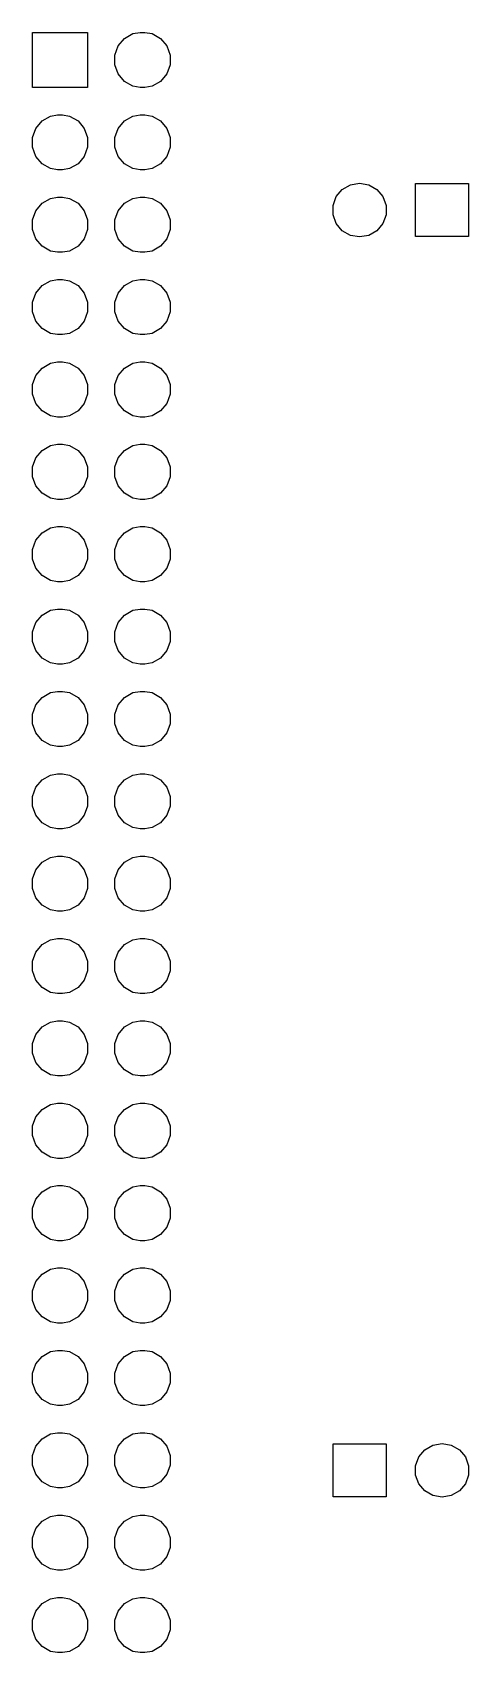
# Model space of a CAD drawing. Extents: x 101.4 to 152.4, y -92.5 to -42.5.
# Drawn here: x 101.38 to 114.82, y -92.48 to -42.52 of the extents above.
import ezdxf

# ---------------------------------------------------------------- set-up
doc = ezdxf.new("R2010")
doc.units = 0
doc.header["$MEASUREMENT"] = 0
doc.layers.add('BLACK', color=7, linetype='CONTINUOUS')

msp = doc.modelspace()

# ---------------------------------------------------------------- linework, layer by layer
at = {"layer": 'BLACK', "linetype": 'CONTINUOUS'}
for p, q in [((101.38, -44.22), (101.38, -42.52)), ((101.38, -42.52), (103.08, -42.52)), ((103.08, -42.52), (103.08, -44.22)), ((103.92, -43.2201), (104.023, -42.9384)), ((104.023, -42.9384), (104.215, -42.7088)), ((104.215, -42.7088), (104.475, -42.5589)), ((104.475, -42.5589), (104.696, -42.52)), ((104.696, -42.52), (104.844, -42.52)), ((104.844, -42.52), (105.065, -42.5589)), ((105.065, -42.5589), (105.325, -42.7088)), ((105.325, -42.7088), (105.517, -42.9384)), ((105.517, -42.9384), (105.62, -43.2201)), ((103.92, -43.5199), (103.92, -43.2201)), ((105.62, -43.2201), (105.62, -43.5199)), ((104.023, -43.8016), (103.92, -43.5199)), ((104.215, -44.0312), (104.023, -43.8016)), ((105.517, -43.8016), (105.325, -44.0312)), ((105.62, -43.5199), (105.517, -43.8016)), ((103.08, -44.22), (101.38, -44.22)), ((104.475, -44.1811), (104.215, -44.0312)), ((104.696, -44.22), (104.475, -44.1811)), ((104.844, -44.22), (104.696, -44.22)), ((105.065, -44.1811), (104.844, -44.22)), ((105.325, -44.0312), (105.065, -44.1811)), ((101.483, -45.4784), (101.675, -45.2488)), ((101.675, -45.2488), (101.935, -45.0989)), ((101.935, -45.0989), (102.156, -45.06)), ((102.156, -45.06), (102.304, -45.06)), ((102.304, -45.06), (102.525, -45.0989)), ((102.525, -45.0989), (102.785, -45.2488)), ((102.785, -45.2488), (102.977, -45.4784)), ((104.023, -45.4784), (104.215, -45.2488)), ((104.215, -45.2488), (104.475, -45.0989)), ((104.475, -45.0989), (104.696, -45.06)), ((104.696, -45.06), (104.844, -45.06)), ((104.844, -45.06), (105.065, -45.0989)), ((105.065, -45.0989), (105.325, -45.2488)), ((105.325, -45.2488), (105.517, -45.4784)), ((101.38, -45.7601), (101.483, -45.4784)), ((101.38, -46.0599), (101.38, -45.7601)), ((102.977, -45.4784), (103.08, -45.7601)), ((103.08, -45.7601), (103.08, -46.0599)), ((103.92, -45.7601), (104.023, -45.4784)), ((103.92, -46.0599), (103.92, -45.7601)), ((105.517, -45.4784), (105.62, -45.7601)), ((105.62, -45.7601), (105.62, -46.0599)), ((101.483, -46.3416), (101.38, -46.0599)), ((101.675, -46.5712), (101.483, -46.3416)), ((102.977, -46.3416), (102.785, -46.5712)), ((103.08, -46.0599), (102.977, -46.3416)), ((104.023, -46.3416), (103.92, -46.0599)), ((104.215, -46.5712), (104.023, -46.3416)), ((105.517, -46.3416), (105.325, -46.5712)), ((105.62, -46.0599), (105.517, -46.3416)), ((101.935, -46.7211), (101.675, -46.5712)), ((102.156, -46.76), (101.935, -46.7211)), ((102.304, -46.76), (102.156, -46.76)), ((102.525, -46.7211), (102.304, -46.76)), ((102.785, -46.5712), (102.525, -46.7211)), ((104.475, -46.7211), (104.215, -46.5712)), ((104.696, -46.76), (104.475, -46.7211)), ((104.844, -46.76), (104.696, -46.76)), ((105.065, -46.7211), (104.844, -46.76)), ((105.325, -46.5712), (105.065, -46.7211)), ((110.741, -47.5833), (110.926, -47.3625)), ((110.926, -47.3625), (111.176, -47.2183)), ((111.176, -47.2183), (111.46, -47.1683)), ((111.46, -47.1683), (111.744, -47.2183)), ((111.744, -47.2183), (111.994, -47.3625)), ((111.994, -47.3625), (112.179, -47.5833)), ((113.182, -48.8159), (113.182, -47.1809)), ((113.182, -47.1809), (114.817, -47.1809)), ((114.817, -47.1809), (114.817, -48.8159)), ((101.483, -48.0184), (101.675, -47.7888)), ((101.675, -47.7888), (101.935, -47.6389)), ((101.935, -47.6389), (102.156, -47.6)), ((102.156, -47.6), (102.304, -47.6)), ((102.304, -47.6), (102.525, -47.6389)), ((102.525, -47.6389), (102.785, -47.7888)), ((102.785, -47.7888), (102.977, -48.0184)), ((104.023, -48.0184), (104.215, -47.7888)), ((104.215, -47.7888), (104.475, -47.6389)), ((104.475, -47.6389), (104.696, -47.6)), ((104.696, -47.6), (104.844, -47.6)), ((104.844, -47.6), (105.065, -47.6389)), ((105.065, -47.6389), (105.325, -47.7888)), ((105.325, -47.7888), (105.517, -48.0184)), ((110.642, -47.8542), (110.741, -47.5833)), ((110.642, -48.1425), (110.642, -47.8542)), ((112.179, -47.5833), (112.277, -47.8542)), ((112.277, -47.8542), (112.277, -48.1425)), ((101.38, -48.3001), (101.483, -48.0184)), ((101.38, -48.5999), (101.38, -48.3001)), ((102.977, -48.0184), (103.08, -48.3001)), ((103.08, -48.3001), (103.08, -48.5999)), ((103.92, -48.3001), (104.023, -48.0184)), ((103.92, -48.5999), (103.92, -48.3001)), ((105.517, -48.0184), (105.62, -48.3001)), ((105.62, -48.3001), (105.62, -48.5999)), ((110.741, -48.4134), (110.642, -48.1425)), ((110.926, -48.6343), (110.741, -48.4134)), ((112.179, -48.4134), (111.994, -48.6343)), ((112.277, -48.1425), (112.179, -48.4134)), ((101.483, -48.8816), (101.38, -48.5999)), ((101.675, -49.1112), (101.483, -48.8816)), ((102.977, -48.8816), (102.785, -49.1112)), ((103.08, -48.5999), (102.977, -48.8816)), ((104.023, -48.8816), (103.92, -48.5999)), ((104.215, -49.1112), (104.023, -48.8816)), ((105.517, -48.8816), (105.325, -49.1112)), ((105.62, -48.5999), (105.517, -48.8816)), ((111.176, -48.7784), (110.926, -48.6343)), ((111.46, -48.8285), (111.176, -48.7784)), ((111.744, -48.7784), (111.46, -48.8285)), ((111.994, -48.6343), (111.744, -48.7784)), ((114.817, -48.8159), (113.182, -48.8159)), ((101.935, -49.2611), (101.675, -49.1112)), ((102.156, -49.3), (101.935, -49.2611)), ((102.304, -49.3), (102.156, -49.3)), ((102.525, -49.2611), (102.304, -49.3)), ((102.785, -49.1112), (102.525, -49.2611)), ((104.475, -49.2611), (104.215, -49.1112)), ((104.696, -49.3), (104.475, -49.2611)), ((104.844, -49.3), (104.696, -49.3)), ((105.065, -49.2611), (104.844, -49.3)), ((105.325, -49.1112), (105.065, -49.2611)), ((101.483, -50.5584), (101.675, -50.3288)), ((101.675, -50.3288), (101.935, -50.1789)), ((101.935, -50.1789), (102.156, -50.14)), ((102.156, -50.14), (102.304, -50.14)), ((102.304, -50.14), (102.525, -50.1789)), ((102.525, -50.1789), (102.785, -50.3288)), ((102.785, -50.3288), (102.977, -50.5584)), ((104.023, -50.5584), (104.215, -50.3288)), ((104.215, -50.3288), (104.475, -50.1789)), ((104.475, -50.1789), (104.696, -50.14)), ((104.696, -50.14), (104.844, -50.14)), ((104.844, -50.14), (105.065, -50.1789)), ((105.065, -50.1789), (105.325, -50.3288)), ((105.325, -50.3288), (105.517, -50.5584)), ((101.38, -50.8401), (101.483, -50.5584)), ((101.38, -51.1399), (101.38, -50.8401)), ((102.977, -50.5584), (103.08, -50.8401)), ((103.08, -50.8401), (103.08, -51.1399)), ((103.92, -50.8401), (104.023, -50.5584)), ((103.92, -51.1399), (103.92, -50.8401)), ((105.517, -50.5584), (105.62, -50.8401)), ((105.62, -50.8401), (105.62, -51.1399)), ((101.483, -51.4216), (101.38, -51.1399)), ((101.675, -51.6512), (101.483, -51.4216)), ((102.977, -51.4216), (102.785, -51.6512)), ((103.08, -51.1399), (102.977, -51.4216)), ((104.023, -51.4216), (103.92, -51.1399)), ((104.215, -51.6512), (104.023, -51.4216)), ((105.517, -51.4216), (105.325, -51.6512)), ((105.62, -51.1399), (105.517, -51.4216)), ((101.935, -51.8011), (101.675, -51.6512)), ((102.156, -51.84), (101.935, -51.8011)), ((102.304, -51.84), (102.156, -51.84)), ((102.525, -51.8011), (102.304, -51.84)), ((102.785, -51.6512), (102.525, -51.8011)), ((104.475, -51.8011), (104.215, -51.6512)), ((104.696, -51.84), (104.475, -51.8011)), ((104.844, -51.84), (104.696, -51.84)), ((105.065, -51.8011), (104.844, -51.84)), ((105.325, -51.6512), (105.065, -51.8011)), ((101.483, -53.0984), (101.675, -52.8688)), ((101.675, -52.8688), (101.935, -52.7189)), ((101.935, -52.7189), (102.156, -52.68)), ((102.156, -52.68), (102.304, -52.68)), ((102.304, -52.68), (102.525, -52.7189)), ((102.525, -52.7189), (102.785, -52.8688)), ((102.785, -52.8688), (102.977, -53.0984)), ((104.023, -53.0984), (104.215, -52.8688)), ((104.215, -52.8688), (104.475, -52.7189)), ((104.475, -52.7189), (104.696, -52.68)), ((104.696, -52.68), (104.844, -52.68)), ((104.844, -52.68), (105.065, -52.7189)), ((105.065, -52.7189), (105.325, -52.8688)), ((105.325, -52.8688), (105.517, -53.0984)), ((101.38, -53.3801), (101.483, -53.0984)), ((101.38, -53.6799), (101.38, -53.3801)), ((102.977, -53.0984), (103.08, -53.3801)), ((103.08, -53.3801), (103.08, -53.6799)), ((103.92, -53.3801), (104.023, -53.0984)), ((103.92, -53.6799), (103.92, -53.3801)), ((105.517, -53.0984), (105.62, -53.3801)), ((105.62, -53.3801), (105.62, -53.6799)), ((101.483, -53.9616), (101.38, -53.6799)), ((103.08, -53.6799), (102.977, -53.9616)), ((104.023, -53.9616), (103.92, -53.6799)), ((105.62, -53.6799), (105.517, -53.9616)), ((101.675, -54.1912), (101.483, -53.9616)), ((101.935, -54.3411), (101.675, -54.1912)), ((102.156, -54.38), (101.935, -54.3411)), ((102.304, -54.38), (102.156, -54.38)), ((102.525, -54.3411), (102.304, -54.38)), ((102.785, -54.1912), (102.525, -54.3411)), ((102.977, -53.9616), (102.785, -54.1912)), ((104.215, -54.1912), (104.023, -53.9616)), ((104.475, -54.3411), (104.215, -54.1912)), ((104.696, -54.38), (104.475, -54.3411)), ((104.844, -54.38), (104.696, -54.38)), ((105.065, -54.3411), (104.844, -54.38)), ((105.325, -54.1912), (105.065, -54.3411)), ((105.517, -53.9616), (105.325, -54.1912)), ((101.483, -55.6384), (101.675, -55.4088)), ((101.675, -55.4088), (101.935, -55.2589)), ((101.935, -55.2589), (102.156, -55.22)), ((102.156, -55.22), (102.304, -55.22)), ((102.304, -55.22), (102.525, -55.2589)), ((102.525, -55.2589), (102.785, -55.4088)), ((102.785, -55.4088), (102.977, -55.6384)), ((104.023, -55.6384), (104.215, -55.4088)), ((104.215, -55.4088), (104.475, -55.2589)), ((104.475, -55.2589), (104.696, -55.22)), ((104.696, -55.22), (104.844, -55.22)), ((104.844, -55.22), (105.065, -55.2589)), ((105.065, -55.2589), (105.325, -55.4088)), ((105.325, -55.4088), (105.517, -55.6384)), ((101.38, -55.9201), (101.483, -55.6384)), ((101.38, -56.2199), (101.38, -55.9201)), ((102.977, -55.6384), (103.08, -55.9201)), ((103.08, -55.9201), (103.08, -56.2199)), ((103.92, -55.9201), (104.023, -55.6384)), ((103.92, -56.2199), (103.92, -55.9201)), ((105.517, -55.6384), (105.62, -55.9201)), ((105.62, -55.9201), (105.62, -56.2199)), ((101.483, -56.5016), (101.38, -56.2199)), ((103.08, -56.2199), (102.977, -56.5016)), ((104.023, -56.5016), (103.92, -56.2199)), ((105.62, -56.2199), (105.517, -56.5016)), ((101.675, -56.7312), (101.483, -56.5016)), ((101.935, -56.8811), (101.675, -56.7312)), ((102.156, -56.92), (101.935, -56.8811)), ((102.304, -56.92), (102.156, -56.92)), ((102.525, -56.8811), (102.304, -56.92)), ((102.785, -56.7312), (102.525, -56.8811)), ((102.977, -56.5016), (102.785, -56.7312)), ((104.215, -56.7312), (104.023, -56.5016)), ((104.475, -56.8811), (104.215, -56.7312)), ((104.696, -56.92), (104.475, -56.8811)), ((104.844, -56.92), (104.696, -56.92)), ((105.065, -56.8811), (104.844, -56.92)), ((105.325, -56.7312), (105.065, -56.8811)), ((105.517, -56.5016), (105.325, -56.7312)), ((101.483, -58.1784), (101.675, -57.9488)), ((101.675, -57.9488), (101.935, -57.7989)), ((101.935, -57.7989), (102.156, -57.76)), ((102.156, -57.76), (102.304, -57.76)), ((102.304, -57.76), (102.525, -57.7989)), ((102.525, -57.7989), (102.785, -57.9488)), ((102.785, -57.9488), (102.977, -58.1784)), ((104.023, -58.1784), (104.215, -57.9488)), ((104.215, -57.9488), (104.475, -57.7989)), ((104.475, -57.7989), (104.696, -57.76)), ((104.696, -57.76), (104.844, -57.76)), ((104.844, -57.76), (105.065, -57.7989)), ((105.065, -57.7989), (105.325, -57.9488)), ((105.325, -57.9488), (105.517, -58.1784)), ((101.38, -58.4601), (101.483, -58.1784)), ((102.977, -58.1784), (103.08, -58.4601)), ((103.92, -58.4601), (104.023, -58.1784)), ((105.517, -58.1784), (105.62, -58.4601)), ((101.38, -58.7599), (101.38, -58.4601)), ((101.483, -59.0416), (101.38, -58.7599)), ((103.08, -58.7599), (102.977, -59.0416)), ((103.08, -58.4601), (103.08, -58.7599)), ((103.92, -58.7599), (103.92, -58.4601)), ((104.023, -59.0416), (103.92, -58.7599)), ((105.62, -58.7599), (105.517, -59.0416)), ((105.62, -58.4601), (105.62, -58.7599)), ((101.675, -59.2712), (101.483, -59.0416)), ((101.935, -59.4211), (101.675, -59.2712)), ((102.156, -59.46), (101.935, -59.4211)), ((102.525, -59.4211), (102.304, -59.46)), ((102.785, -59.2712), (102.525, -59.4211)), ((102.977, -59.0416), (102.785, -59.2712)), ((104.215, -59.2712), (104.023, -59.0416)), ((104.475, -59.4211), (104.215, -59.2712)), ((104.696, -59.46), (104.475, -59.4211)), ((105.065, -59.4211), (104.844, -59.46)), ((105.325, -59.2712), (105.065, -59.4211)), ((105.517, -59.0416), (105.325, -59.2712)), ((102.304, -59.46), (102.156, -59.46)), ((104.844, -59.46), (104.696, -59.46)), ((101.675, -60.4888), (101.935, -60.3389)), ((101.935, -60.3389), (102.156, -60.3)), ((102.156, -60.3), (102.304, -60.3)), ((102.304, -60.3), (102.525, -60.3389)), ((102.525, -60.3389), (102.785, -60.4888)), ((104.215, -60.4888), (104.475, -60.3389)), ((104.475, -60.3389), (104.696, -60.3)), ((104.696, -60.3), (104.844, -60.3)), ((104.844, -60.3), (105.065, -60.3389)), ((105.065, -60.3389), (105.325, -60.4888)), ((101.38, -61.0001), (101.483, -60.7184)), ((101.483, -60.7184), (101.675, -60.4888)), ((102.785, -60.4888), (102.977, -60.7184)), ((102.977, -60.7184), (103.08, -61.0001)), ((103.92, -61.0001), (104.023, -60.7184)), ((104.023, -60.7184), (104.215, -60.4888)), ((105.325, -60.4888), (105.517, -60.7184)), ((105.517, -60.7184), (105.62, -61.0001)), ((101.38, -61.2999), (101.38, -61.0001)), ((101.483, -61.5816), (101.38, -61.2999)), ((103.08, -61.2999), (102.977, -61.5816)), ((103.08, -61.0001), (103.08, -61.2999)), ((103.92, -61.2999), (103.92, -61.0001)), ((104.023, -61.5816), (103.92, -61.2999)), ((105.62, -61.2999), (105.517, -61.5816)), ((105.62, -61.0001), (105.62, -61.2999)), ((101.675, -61.8112), (101.483, -61.5816)), ((101.935, -61.9611), (101.675, -61.8112)), ((102.785, -61.8112), (102.525, -61.9611)), ((102.977, -61.5816), (102.785, -61.8112)), ((104.215, -61.8112), (104.023, -61.5816)), ((104.475, -61.9611), (104.215, -61.8112)), ((105.325, -61.8112), (105.065, -61.9611)), ((105.517, -61.5816), (105.325, -61.8112)), ((102.156, -62), (101.935, -61.9611)), ((102.304, -62), (102.156, -62)), ((102.525, -61.9611), (102.304, -62)), ((104.696, -62), (104.475, -61.9611)), ((104.844, -62), (104.696, -62)), ((105.065, -61.9611), (104.844, -62)), ((101.675, -63.0288), (101.935, -62.8789)), ((101.935, -62.8789), (102.156, -62.84)), ((102.156, -62.84), (102.304, -62.84)), ((102.304, -62.84), (102.525, -62.8789)), ((102.525, -62.8789), (102.785, -63.0288)), ((104.215, -63.0288), (104.475, -62.8789)), ((104.475, -62.8789), (104.696, -62.84)), ((104.696, -62.84), (104.844, -62.84)), ((104.844, -62.84), (105.065, -62.8789)), ((105.065, -62.8789), (105.325, -63.0288)), ((101.38, -63.5401), (101.483, -63.2584)), ((101.483, -63.2584), (101.675, -63.0288)), ((102.785, -63.0288), (102.977, -63.2584)), ((102.977, -63.2584), (103.08, -63.5401)), ((103.92, -63.5401), (104.023, -63.2584)), ((104.023, -63.2584), (104.215, -63.0288)), ((105.325, -63.0288), (105.517, -63.2584)), ((105.517, -63.2584), (105.62, -63.5401)), ((101.38, -63.8399), (101.38, -63.5401)), ((101.483, -64.1216), (101.38, -63.8399)), ((103.08, -63.8399), (102.977, -64.1216)), ((103.08, -63.5401), (103.08, -63.8399)), ((103.92, -63.8399), (103.92, -63.5401)), ((104.023, -64.1216), (103.92, -63.8399)), ((105.62, -63.8399), (105.517, -64.1216)), ((105.62, -63.5401), (105.62, -63.8399)), ((101.675, -64.3512), (101.483, -64.1216)), ((101.935, -64.5011), (101.675, -64.3512)), ((102.785, -64.3512), (102.525, -64.5011)), ((102.977, -64.1216), (102.785, -64.3512)), ((104.215, -64.3512), (104.023, -64.1216)), ((104.475, -64.5011), (104.215, -64.3512)), ((105.325, -64.3512), (105.065, -64.5011)), ((105.517, -64.1216), (105.325, -64.3512)), ((102.156, -64.54), (101.935, -64.5011)), ((102.304, -64.54), (102.156, -64.54)), ((102.525, -64.5011), (102.304, -64.54)), ((104.696, -64.54), (104.475, -64.5011)), ((104.844, -64.54), (104.696, -64.54)), ((105.065, -64.5011), (104.844, -64.54)), ((101.675, -65.5688), (101.935, -65.4189)), ((101.935, -65.4189), (102.156, -65.38)), ((102.156, -65.38), (102.304, -65.38)), ((102.304, -65.38), (102.525, -65.4189)), ((102.525, -65.4189), (102.785, -65.5688)), ((104.215, -65.5688), (104.475, -65.4189)), ((104.475, -65.4189), (104.696, -65.38)), ((104.696, -65.38), (104.844, -65.38)), ((104.844, -65.38), (105.065, -65.4189)), ((105.065, -65.4189), (105.325, -65.5688)), ((101.38, -66.0801), (101.483, -65.7984)), ((101.483, -65.7984), (101.675, -65.5688)), ((102.785, -65.5688), (102.977, -65.7984)), ((102.977, -65.7984), (103.08, -66.0801)), ((103.92, -66.0801), (104.023, -65.7984)), ((104.023, -65.7984), (104.215, -65.5688)), ((105.325, -65.5688), (105.517, -65.7984)), ((105.517, -65.7984), (105.62, -66.0801)), ((101.38, -66.3799), (101.38, -66.0801)), ((101.483, -66.6616), (101.38, -66.3799)), ((103.08, -66.3799), (102.977, -66.6616)), ((103.08, -66.0801), (103.08, -66.3799)), ((103.92, -66.3799), (103.92, -66.0801)), ((104.023, -66.6616), (103.92, -66.3799)), ((105.62, -66.3799), (105.517, -66.6616)), ((105.62, -66.0801), (105.62, -66.3799)), ((101.675, -66.8912), (101.483, -66.6616)), ((101.935, -67.0411), (101.675, -66.8912)), ((102.785, -66.8912), (102.525, -67.0411)), ((102.977, -66.6616), (102.785, -66.8912)), ((104.215, -66.8912), (104.023, -66.6616)), ((104.475, -67.0411), (104.215, -66.8912)), ((105.325, -66.8912), (105.065, -67.0411)), ((105.517, -66.6616), (105.325, -66.8912)), ((102.156, -67.08), (101.935, -67.0411)), ((102.304, -67.08), (102.156, -67.08)), ((102.525, -67.0411), (102.304, -67.08)), ((104.696, -67.08), (104.475, -67.0411)), ((104.844, -67.08), (104.696, -67.08)), ((105.065, -67.0411), (104.844, -67.08)), ((101.935, -67.9589), (102.156, -67.92)), ((102.156, -67.92), (102.304, -67.92)), ((102.304, -67.92), (102.525, -67.9589)), ((104.475, -67.9589), (104.696, -67.92)), ((104.696, -67.92), (104.844, -67.92)), ((104.844, -67.92), (105.065, -67.9589)), ((101.38, -68.6201), (101.483, -68.3384)), ((101.483, -68.3384), (101.675, -68.1088)), ((101.675, -68.1088), (101.935, -67.9589)), ((102.525, -67.9589), (102.785, -68.1088)), ((102.785, -68.1088), (102.977, -68.3384)), ((102.977, -68.3384), (103.08, -68.6201)), ((103.92, -68.6201), (104.023, -68.3384)), ((104.023, -68.3384), (104.215, -68.1088)), ((104.215, -68.1088), (104.475, -67.9589)), ((105.065, -67.9589), (105.325, -68.1088)), ((105.325, -68.1088), (105.517, -68.3384)), ((105.517, -68.3384), (105.62, -68.6201)), ((101.38, -68.9199), (101.38, -68.6201)), ((101.483, -69.2016), (101.38, -68.9199)), ((103.08, -68.9199), (102.977, -69.2016)), ((103.08, -68.6201), (103.08, -68.9199)), ((103.92, -68.9199), (103.92, -68.6201)), ((104.023, -69.2016), (103.92, -68.9199)), ((105.62, -68.9199), (105.517, -69.2016)), ((105.62, -68.6201), (105.62, -68.9199)), ((101.675, -69.4312), (101.483, -69.2016)), ((101.935, -69.5811), (101.675, -69.4312)), ((102.785, -69.4312), (102.525, -69.5811)), ((102.977, -69.2016), (102.785, -69.4312)), ((104.215, -69.4312), (104.023, -69.2016)), ((104.475, -69.5811), (104.215, -69.4312)), ((105.325, -69.4312), (105.065, -69.5811)), ((105.517, -69.2016), (105.325, -69.4312)), ((102.156, -69.62), (101.935, -69.5811)), ((102.304, -69.62), (102.156, -69.62)), ((102.525, -69.5811), (102.304, -69.62)), ((104.696, -69.62), (104.475, -69.5811)), ((104.844, -69.62), (104.696, -69.62)), ((105.065, -69.5811), (104.844, -69.62)), ((101.38, -71.1601), (101.483, -70.8784)), ((101.483, -70.8784), (101.675, -70.6488)), ((101.675, -70.6488), (101.935, -70.4989)), ((101.935, -70.4989), (102.156, -70.46)), ((102.156, -70.46), (102.304, -70.46)), ((102.304, -70.46), (102.525, -70.4989)), ((102.525, -70.4989), (102.785, -70.6488)), ((102.785, -70.6488), (102.977, -70.8784)), ((102.977, -70.8784), (103.08, -71.1601)), ((103.92, -71.1601), (104.023, -70.8784)), ((104.023, -70.8784), (104.215, -70.6488)), ((104.215, -70.6488), (104.475, -70.4989)), ((104.475, -70.4989), (104.696, -70.46)), ((104.696, -70.46), (104.844, -70.46)), ((104.844, -70.46), (105.065, -70.4989)), ((105.065, -70.4989), (105.325, -70.6488)), ((105.325, -70.6488), (105.517, -70.8784)), ((105.517, -70.8784), (105.62, -71.1601)), ((101.38, -71.4599), (101.38, -71.1601)), ((103.08, -71.1601), (103.08, -71.4599)), ((103.92, -71.4599), (103.92, -71.1601)), ((105.62, -71.1601), (105.62, -71.4599)), ((101.483, -71.7416), (101.38, -71.4599)), ((101.675, -71.9712), (101.483, -71.7416)), ((102.977, -71.7416), (102.785, -71.9712)), ((103.08, -71.4599), (102.977, -71.7416)), ((104.023, -71.7416), (103.92, -71.4599)), ((104.215, -71.9712), (104.023, -71.7416)), ((105.517, -71.7416), (105.325, -71.9712)), ((105.62, -71.4599), (105.517, -71.7416)), ((101.935, -72.1211), (101.675, -71.9712)), ((102.156, -72.16), (101.935, -72.1211)), ((102.304, -72.16), (102.156, -72.16)), ((102.525, -72.1211), (102.304, -72.16)), ((102.785, -71.9712), (102.525, -72.1211)), ((104.475, -72.1211), (104.215, -71.9712)), ((104.696, -72.16), (104.475, -72.1211)), ((104.844, -72.16), (104.696, -72.16)), ((105.065, -72.1211), (104.844, -72.16)), ((105.325, -71.9712), (105.065, -72.1211)), ((101.38, -73.7001), (101.483, -73.4184)), ((101.483, -73.4184), (101.675, -73.1888)), ((101.675, -73.1888), (101.935, -73.0389)), ((101.935, -73.0389), (102.156, -73)), ((102.156, -73), (102.304, -73)), ((102.304, -73), (102.525, -73.0389)), ((102.525, -73.0389), (102.785, -73.1888)), ((102.785, -73.1888), (102.977, -73.4184)), ((102.977, -73.4184), (103.08, -73.7001)), ((103.92, -73.7001), (104.023, -73.4184)), ((104.023, -73.4184), (104.215, -73.1888)), ((104.215, -73.1888), (104.475, -73.0389)), ((104.475, -73.0389), (104.696, -73)), ((104.696, -73), (104.844, -73)), ((104.844, -73), (105.065, -73.0389)), ((105.065, -73.0389), (105.325, -73.1888)), ((105.325, -73.1888), (105.517, -73.4184)), ((105.517, -73.4184), (105.62, -73.7001)), ((101.38, -73.9999), (101.38, -73.7001)), ((103.08, -73.7001), (103.08, -73.9999)), ((103.92, -73.9999), (103.92, -73.7001)), ((105.62, -73.7001), (105.62, -73.9999)), ((101.483, -74.2816), (101.38, -73.9999)), ((101.675, -74.5112), (101.483, -74.2816)), ((102.977, -74.2816), (102.785, -74.5112)), ((103.08, -73.9999), (102.977, -74.2816)), ((104.023, -74.2816), (103.92, -73.9999)), ((104.215, -74.5112), (104.023, -74.2816)), ((105.517, -74.2816), (105.325, -74.5112)), ((105.62, -73.9999), (105.517, -74.2816)), ((101.935, -74.6611), (101.675, -74.5112)), ((102.156, -74.7), (101.935, -74.6611)), ((102.304, -74.7), (102.156, -74.7)), ((102.525, -74.6611), (102.304, -74.7)), ((102.785, -74.5112), (102.525, -74.6611)), ((104.475, -74.6611), (104.215, -74.5112)), ((104.696, -74.7), (104.475, -74.6611)), ((104.844, -74.7), (104.696, -74.7)), ((105.065, -74.6611), (104.844, -74.7)), ((105.325, -74.5112), (105.065, -74.6611)), ((101.483, -75.9584), (101.675, -75.7288)), ((101.675, -75.7288), (101.935, -75.5789)), ((101.935, -75.5789), (102.156, -75.54)), ((102.156, -75.54), (102.304, -75.54)), ((102.304, -75.54), (102.525, -75.5789)), ((102.525, -75.5789), (102.785, -75.7288)), ((102.785, -75.7288), (102.977, -75.9584)), ((104.023, -75.9584), (104.215, -75.7288)), ((104.215, -75.7288), (104.475, -75.5789)), ((104.475, -75.5789), (104.696, -75.54)), ((104.696, -75.54), (104.844, -75.54)), ((104.844, -75.54), (105.065, -75.5789)), ((105.065, -75.5789), (105.325, -75.7288)), ((105.325, -75.7288), (105.517, -75.9584)), ((101.38, -76.2401), (101.483, -75.9584)), ((101.38, -76.5399), (101.38, -76.2401)), ((102.977, -75.9584), (103.08, -76.2401)), ((103.08, -76.2401), (103.08, -76.5399)), ((103.92, -76.2401), (104.023, -75.9584)), ((103.92, -76.5399), (103.92, -76.2401)), ((105.517, -75.9584), (105.62, -76.2401)), ((105.62, -76.2401), (105.62, -76.5399)), ((101.483, -76.8216), (101.38, -76.5399)), ((101.675, -77.0512), (101.483, -76.8216)), ((102.977, -76.8216), (102.785, -77.0512)), ((103.08, -76.5399), (102.977, -76.8216)), ((104.023, -76.8216), (103.92, -76.5399)), ((104.215, -77.0512), (104.023, -76.8216)), ((105.517, -76.8216), (105.325, -77.0512)), ((105.62, -76.5399), (105.517, -76.8216)), ((101.935, -77.2011), (101.675, -77.0512)), ((102.156, -77.24), (101.935, -77.2011)), ((102.304, -77.24), (102.156, -77.24)), ((102.525, -77.2011), (102.304, -77.24)), ((102.785, -77.0512), (102.525, -77.2011)), ((104.475, -77.2011), (104.215, -77.0512)), ((104.696, -77.24), (104.475, -77.2011)), ((104.844, -77.24), (104.696, -77.24)), ((105.065, -77.2011), (104.844, -77.24)), ((105.325, -77.0512), (105.065, -77.2011)), ((101.483, -78.4984), (101.675, -78.2688)), ((101.675, -78.2688), (101.935, -78.1189)), ((101.935, -78.1189), (102.156, -78.08)), ((102.156, -78.08), (102.304, -78.08)), ((102.304, -78.08), (102.525, -78.1189)), ((102.525, -78.1189), (102.785, -78.2688)), ((102.785, -78.2688), (102.977, -78.4984)), ((104.023, -78.4984), (104.215, -78.2688)), ((104.215, -78.2688), (104.475, -78.1189)), ((104.475, -78.1189), (104.696, -78.08)), ((104.696, -78.08), (104.844, -78.08)), ((104.844, -78.08), (105.065, -78.1189)), ((105.065, -78.1189), (105.325, -78.2688)), ((105.325, -78.2688), (105.517, -78.4984)), ((101.38, -78.7801), (101.483, -78.4984)), ((101.38, -79.0799), (101.38, -78.7801)), ((102.977, -78.4984), (103.08, -78.7801)), ((103.08, -78.7801), (103.08, -79.0799)), ((103.92, -78.7801), (104.023, -78.4984)), ((103.92, -79.0799), (103.92, -78.7801)), ((105.517, -78.4984), (105.62, -78.7801)), ((105.62, -78.7801), (105.62, -79.0799)), ((101.483, -79.3616), (101.38, -79.0799)), ((101.675, -79.5912), (101.483, -79.3616)), ((102.977, -79.3616), (102.785, -79.5912)), ((103.08, -79.0799), (102.977, -79.3616)), ((104.023, -79.3616), (103.92, -79.0799)), ((104.215, -79.5912), (104.023, -79.3616)), ((105.517, -79.3616), (105.325, -79.5912)), ((105.62, -79.0799), (105.517, -79.3616)), ((101.935, -79.7411), (101.675, -79.5912)), ((102.156, -79.78), (101.935, -79.7411)), ((102.304, -79.78), (102.156, -79.78)), ((102.525, -79.7411), (102.304, -79.78)), ((102.785, -79.5912), (102.525, -79.7411)), ((104.475, -79.7411), (104.215, -79.5912)), ((104.696, -79.78), (104.475, -79.7411)), ((104.844, -79.78), (104.696, -79.78)), ((105.065, -79.7411), (104.844, -79.78)), ((105.325, -79.5912), (105.065, -79.7411)), ((101.483, -81.0384), (101.675, -80.8088)), ((101.675, -80.8088), (101.935, -80.6589)), ((101.935, -80.6589), (102.156, -80.62)), ((102.156, -80.62), (102.304, -80.62)), ((102.304, -80.62), (102.525, -80.6589)), ((102.525, -80.6589), (102.785, -80.8088)), ((102.785, -80.8088), (102.977, -81.0384)), ((104.023, -81.0384), (104.215, -80.8088)), ((104.215, -80.8088), (104.475, -80.6589)), ((104.475, -80.6589), (104.696, -80.62)), ((104.696, -80.62), (104.844, -80.62)), ((104.844, -80.62), (105.065, -80.6589)), ((105.065, -80.6589), (105.325, -80.8088)), ((105.325, -80.8088), (105.517, -81.0384)), ((101.38, -81.3201), (101.483, -81.0384)), ((101.38, -81.6199), (101.38, -81.3201)), ((102.977, -81.0384), (103.08, -81.3201)), ((103.08, -81.3201), (103.08, -81.6199)), ((103.92, -81.3201), (104.023, -81.0384)), ((103.92, -81.6199), (103.92, -81.3201)), ((105.517, -81.0384), (105.62, -81.3201)), ((105.62, -81.3201), (105.62, -81.6199)), ((101.483, -81.9016), (101.38, -81.6199)), ((101.675, -82.1312), (101.483, -81.9016)), ((102.977, -81.9016), (102.785, -82.1312)), ((103.08, -81.6199), (102.977, -81.9016)), ((104.023, -81.9016), (103.92, -81.6199)), ((104.215, -82.1312), (104.023, -81.9016)), ((105.517, -81.9016), (105.325, -82.1312)), ((105.62, -81.6199), (105.517, -81.9016)), ((101.935, -82.2811), (101.675, -82.1312)), ((102.156, -82.32), (101.935, -82.2811)), ((102.304, -82.32), (102.156, -82.32)), ((102.525, -82.2811), (102.304, -82.32)), ((102.785, -82.1312), (102.525, -82.2811)), ((104.475, -82.2811), (104.215, -82.1312)), ((104.696, -82.32), (104.475, -82.2811)), ((104.844, -82.32), (104.696, -82.32)), ((105.065, -82.2811), (104.844, -82.32)), ((105.325, -82.1312), (105.065, -82.2811)), ((101.483, -83.5784), (101.675, -83.3488)), ((101.675, -83.3488), (101.935, -83.1989)), ((101.935, -83.1989), (102.156, -83.16)), ((102.156, -83.16), (102.304, -83.16)), ((102.304, -83.16), (102.525, -83.1989)), ((102.525, -83.1989), (102.785, -83.3488)), ((102.785, -83.3488), (102.977, -83.5784)), ((104.023, -83.5784), (104.215, -83.3488)), ((104.215, -83.3488), (104.475, -83.1989)), ((104.475, -83.1989), (104.696, -83.16)), ((104.696, -83.16), (104.844, -83.16)), ((104.844, -83.16), (105.065, -83.1989)), ((105.065, -83.1989), (105.325, -83.3488)), ((105.325, -83.3488), (105.517, -83.5784)), ((101.38, -83.8601), (101.483, -83.5784)), ((101.38, -84.1599), (101.38, -83.8601)), ((102.977, -83.5784), (103.08, -83.8601)), ((103.08, -83.8601), (103.08, -84.1599)), ((103.92, -83.8601), (104.023, -83.5784)), ((103.92, -84.1599), (103.92, -83.8601)), ((105.517, -83.5784), (105.62, -83.8601)), ((105.62, -83.8601), (105.62, -84.1599)), ((101.483, -84.4416), (101.38, -84.1599)), ((103.08, -84.1599), (102.977, -84.4416)), ((104.023, -84.4416), (103.92, -84.1599)), ((105.62, -84.1599), (105.517, -84.4416)), ((101.675, -84.6712), (101.483, -84.4416)), ((101.935, -84.8211), (101.675, -84.6712)), ((102.156, -84.86), (101.935, -84.8211)), ((102.304, -84.86), (102.156, -84.86)), ((102.525, -84.8211), (102.304, -84.86)), ((102.785, -84.6712), (102.525, -84.8211)), ((102.977, -84.4416), (102.785, -84.6712)), ((104.215, -84.6712), (104.023, -84.4416)), ((104.475, -84.8211), (104.215, -84.6712)), ((104.696, -84.86), (104.475, -84.8211)), ((104.844, -84.86), (104.696, -84.86)), ((105.065, -84.8211), (104.844, -84.86)), ((105.325, -84.6712), (105.065, -84.8211)), ((105.517, -84.4416), (105.325, -84.6712)), ((101.483, -86.1184), (101.675, -85.8888)), ((101.675, -85.8888), (101.935, -85.7389)), ((101.935, -85.7389), (102.156, -85.7)), ((102.156, -85.7), (102.304, -85.7)), ((102.304, -85.7), (102.525, -85.7389)), ((102.525, -85.7389), (102.785, -85.8888)), ((102.785, -85.8888), (102.977, -86.1184)), ((104.023, -86.1184), (104.215, -85.8888)), ((104.215, -85.8888), (104.475, -85.7389)), ((104.475, -85.7389), (104.696, -85.7)), ((104.696, -85.7), (104.844, -85.7)), ((104.844, -85.7), (105.065, -85.7389)), ((105.065, -85.7389), (105.325, -85.8888)), ((105.325, -85.8888), (105.517, -86.1184)), ((101.38, -86.4001), (101.483, -86.1184)), ((101.38, -86.6999), (101.38, -86.4001)), ((102.977, -86.1184), (103.08, -86.4001)), ((103.08, -86.4001), (103.08, -86.6999)), ((103.92, -86.4001), (104.023, -86.1184)), ((103.92, -86.6999), (103.92, -86.4001)), ((105.517, -86.1184), (105.62, -86.4001)), ((105.62, -86.4001), (105.62, -86.6999)), ((110.642, -87.6779), (110.642, -86.0429)), ((110.642, -86.0429), (112.277, -86.0429)), ((112.277, -86.0429), (112.277, -87.6779)), ((113.281, -86.4453), (113.466, -86.2245)), ((113.466, -86.2245), (113.716, -86.0803)), ((113.716, -86.0803), (114, -86.0303)), ((114, -86.0303), (114.284, -86.0803)), ((114.284, -86.0803), (114.534, -86.2245)), ((114.534, -86.2245), (114.719, -86.4453)), ((101.483, -86.9816), (101.38, -86.6999)), ((103.08, -86.6999), (102.977, -86.9816)), ((104.023, -86.9816), (103.92, -86.6999)), ((105.62, -86.6999), (105.517, -86.9816)), ((113.182, -86.7162), (113.281, -86.4453)), ((113.182, -87.0045), (113.182, -86.7162)), ((114.719, -86.4453), (114.817, -86.7162)), ((114.817, -86.7162), (114.817, -87.0045)), ((101.675, -87.2112), (101.483, -86.9816)), ((101.935, -87.3611), (101.675, -87.2112)), ((102.156, -87.4), (101.935, -87.3611)), ((102.304, -87.4), (102.156, -87.4)), ((102.525, -87.3611), (102.304, -87.4)), ((102.785, -87.2112), (102.525, -87.3611)), ((102.977, -86.9816), (102.785, -87.2112)), ((104.215, -87.2112), (104.023, -86.9816)), ((104.475, -87.3611), (104.215, -87.2112)), ((104.696, -87.4), (104.475, -87.3611)), ((104.844, -87.4), (104.696, -87.4)), ((105.065, -87.3611), (104.844, -87.4)), ((105.325, -87.2112), (105.065, -87.3611)), ((105.517, -86.9816), (105.325, -87.2112)), ((113.281, -87.2754), (113.182, -87.0045)), ((113.466, -87.4963), (113.281, -87.2754)), ((114.719, -87.2754), (114.534, -87.4963)), ((114.817, -87.0045), (114.719, -87.2754)), ((112.277, -87.6779), (110.642, -87.6779)), ((113.716, -87.6404), (113.466, -87.4963)), ((114, -87.6905), (113.716, -87.6404)), ((114.284, -87.6404), (114, -87.6905)), ((114.534, -87.4963), (114.284, -87.6404)), ((101.483, -88.6584), (101.675, -88.4288)), ((101.675, -88.4288), (101.935, -88.2789)), ((101.935, -88.2789), (102.156, -88.24)), ((102.156, -88.24), (102.304, -88.24)), ((102.304, -88.24), (102.525, -88.2789)), ((102.525, -88.2789), (102.785, -88.4288)), ((102.785, -88.4288), (102.977, -88.6584)), ((104.023, -88.6584), (104.215, -88.4288)), ((104.215, -88.4288), (104.475, -88.2789)), ((104.475, -88.2789), (104.696, -88.24)), ((104.696, -88.24), (104.844, -88.24)), ((104.844, -88.24), (105.065, -88.2789)), ((105.065, -88.2789), (105.325, -88.4288)), ((105.325, -88.4288), (105.517, -88.6584)), ((101.38, -88.9401), (101.483, -88.6584)), ((102.977, -88.6584), (103.08, -88.9401)), ((103.92, -88.9401), (104.023, -88.6584)), ((105.517, -88.6584), (105.62, -88.9401)), ((101.38, -89.2399), (101.38, -88.9401)), ((101.483, -89.5216), (101.38, -89.2399)), ((103.08, -89.2399), (102.977, -89.5216)), ((103.08, -88.9401), (103.08, -89.2399)), ((103.92, -89.2399), (103.92, -88.9401)), ((104.023, -89.5216), (103.92, -89.2399)), ((105.62, -89.2399), (105.517, -89.5216)), ((105.62, -88.9401), (105.62, -89.2399)), ((101.675, -89.7512), (101.483, -89.5216)), ((101.935, -89.9011), (101.675, -89.7512)), ((102.156, -89.94), (101.935, -89.9011)), ((102.525, -89.9011), (102.304, -89.94)), ((102.785, -89.7512), (102.525, -89.9011)), ((102.977, -89.5216), (102.785, -89.7512)), ((104.215, -89.7512), (104.023, -89.5216)), ((104.475, -89.9011), (104.215, -89.7512)), ((104.696, -89.94), (104.475, -89.9011)), ((105.065, -89.9011), (104.844, -89.94)), ((105.325, -89.7512), (105.065, -89.9011)), ((105.517, -89.5216), (105.325, -89.7512)), ((102.304, -89.94), (102.156, -89.94)), ((104.844, -89.94), (104.696, -89.94)), ((101.675, -90.9688), (101.935, -90.8189)), ((101.935, -90.8189), (102.156, -90.78)), ((102.156, -90.78), (102.304, -90.78)), ((102.304, -90.78), (102.525, -90.8189)), ((102.525, -90.8189), (102.785, -90.9688)), ((104.215, -90.9688), (104.475, -90.8189)), ((104.475, -90.8189), (104.696, -90.78)), ((104.696, -90.78), (104.844, -90.78)), ((104.844, -90.78), (105.065, -90.8189)), ((105.065, -90.8189), (105.325, -90.9688)), ((101.38, -91.4801), (101.483, -91.1984)), ((101.483, -91.1984), (101.675, -90.9688)), ((102.785, -90.9688), (102.977, -91.1984)), ((102.977, -91.1984), (103.08, -91.4801)), ((103.92, -91.4801), (104.023, -91.1984)), ((104.023, -91.1984), (104.215, -90.9688)), ((105.325, -90.9688), (105.517, -91.1984)), ((105.517, -91.1984), (105.62, -91.4801)), ((101.38, -91.7799), (101.38, -91.4801)), ((101.483, -92.0616), (101.38, -91.7799)), ((103.08, -91.7799), (102.977, -92.0616)), ((103.08, -91.4801), (103.08, -91.7799)), ((103.92, -91.7799), (103.92, -91.4801)), ((104.023, -92.0616), (103.92, -91.7799)), ((105.62, -91.7799), (105.517, -92.0616)), ((105.62, -91.4801), (105.62, -91.7799)), ((101.675, -92.2912), (101.483, -92.0616)), ((101.935, -92.4411), (101.675, -92.2912)), ((102.785, -92.2912), (102.525, -92.4411)), ((102.977, -92.0616), (102.785, -92.2912)), ((104.215, -92.2912), (104.023, -92.0616)), ((104.475, -92.4411), (104.215, -92.2912)), ((105.325, -92.2912), (105.065, -92.4411)), ((105.517, -92.0616), (105.325, -92.2912)), ((102.156, -92.48), (101.935, -92.4411)), ((102.304, -92.48), (102.156, -92.48)), ((102.525, -92.4411), (102.304, -92.48)), ((104.696, -92.48), (104.475, -92.4411)), ((104.844, -92.48), (104.696, -92.48)), ((105.065, -92.4411), (104.844, -92.48))]:
    msp.add_line(p, q, dxfattribs=at)

doc.saveas('drawing.dxf')
